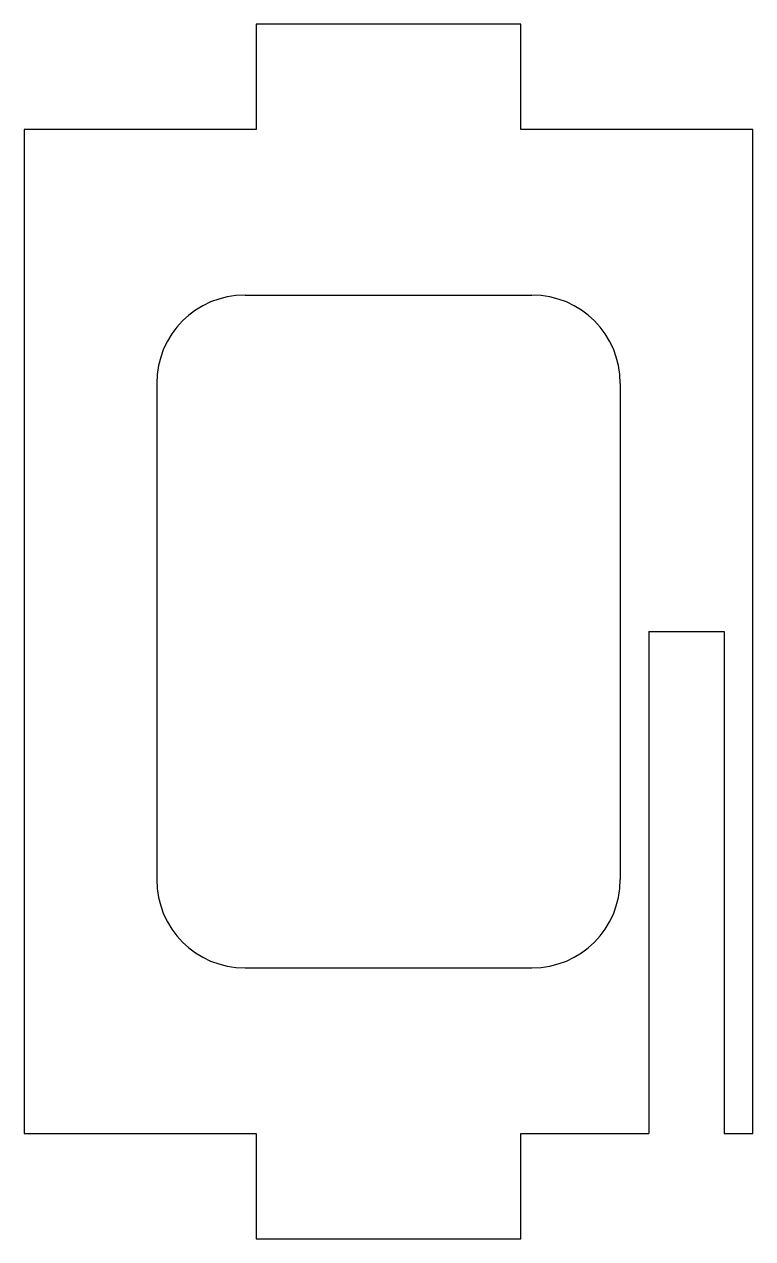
# Model space of a CAD drawing. Header units: millimetres. Extents: x 0 to 66, y 0 to 110.
import ezdxf

# ---------------------------------------------------------------- set-up
doc = ezdxf.new("R2010")
doc.units = ezdxf.units.MM

msp = doc.modelspace()

# ---------------------------------------------------------------- linework, layer by layer
for p, q in [((45, 110), (21, 110)), ((21, 110), (21, 100.475)), ((45, 100.475), (45, 110)), ((0, 100.475), (0, 9.525)), ((21, 100.475), (0, 100.475)), ((66, 100.475), (45, 100.475)), ((66, 9.525), (66, 100.475)), ((20, 85.475), (46, 85.475)), ((12, 77.475), (12, 32.525)), ((54, 77.475), (54, 32.525)), ((56.575, 55), (56.575, 9.525)), ((56.575, 55), (63.425, 55)), ((63.425, 55), (63.425, 9.525)), ((20, 24.525), (46, 24.525)), ((0, 9.525), (21, 9.525)), ((21, 9.525), (21, 0)), ((45, 0), (45, 9.525)), ((45, 9.525), (56.575, 9.525)), ((63.425, 9.525), (66, 9.525)), ((21, 0), (45, 0))]:
    msp.add_line(p, q)
for centre, start, end in [((20, 77.475), 90, 180), ((46, 77.475), 0, 90), ((20, 32.525), 180, -90), ((46, 32.525), -90, 0)]:
    msp.add_arc(centre, 8, start, end)

doc.saveas('drawing.dxf')
